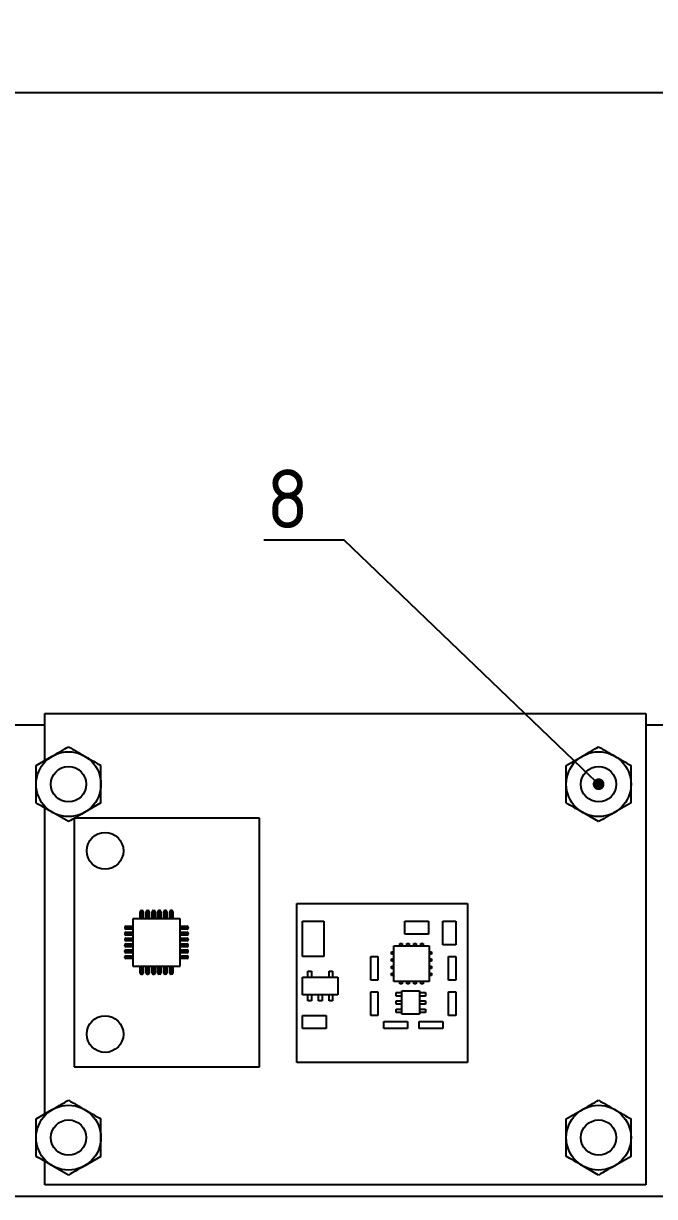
# Model space of a CAD drawing. Header units: millimetres. Extents: x 20430 to 36223, y 4362 to 8014.
# Drawn here: x 20512.6 to 20566.2, y 4542.4 to 4642 of the extents above; entities that cross this region are included whole.
import ezdxf
from ezdxf import colors
from ezdxf.entities.mleader import LeaderData, LeaderLine
from ezdxf.math import Vec2, Vec3

# ---------------------------------------------------------------- set-up
doc = ezdxf.new("R2010")
doc.units = ezdxf.units.MM
doc.layers.get('0').update_dxf_attribs({"lineweight": 35})
doc.layers.add('Nét mảnh', color=130, linetype='Continuous', lineweight=13)
doc.styles.add('MtXpl_TCVN_7284', font='')
doc.styles.get("Standard").update_dxf_attribs({"font": '', "height": 4.375})
doc.styles.get('MtXpl_TCVN_7284').set_extended_font_data('TCVN 7284')
doc.styles.get('Standard').set_extended_font_data('TCVN 7284')
doc.dimstyles.new('ISO-25$0', dxfattribs={"dimtxt": 4.375, "dimasz": 2.5, "dimexe": 1.25, "dimexo": 0.625, "dimtad": 1, "dimtxsty": 'Standard', "dimblk": 'OPEN30', "dimcen": 2.5, "dimadec": 0, "dimazin": 0, "dimtfac": 1, "dimtmove": 0, "dimatfit": 3, "dimldrblk": 'OPEN30', "dimfxl": 1, "dimarcsym": 0})

# ---------------------------------------------------------------- blocks, each defined once
blk = doc.blocks.new('_Dot')
at = {"color": 0, "linetype": 'ByBlock', "lineweight": -2}
blk.add_line((-0.5, 0), (-1, 0), dxfattribs=at)
at = {"color": 0, "linetype": 'ByBlock', "const_width": 0.5}
blk.add_lwpolyline([(-0.25, 0, 1), (0.25, 0, 1)], format="xyb", close=True, dxfattribs=at)
blk = doc.blocks.new('_Open30')
at = {"color": 0, "linetype": 'ByBlock', "lineweight": -2}
for p, q in [((-1, 0.268), (0, 0)), ((0, 0), (-1, -0.268)), ((0, 0), (-1, 0))]:
    blk.add_line(p, q, dxfattribs=at)
blk = doc.blocks.new('*D106')
at = {"layer": 'Defpoints', "color": 0, "transparency": 16777216}
for p in [(20779.452, 4636.101), (20459.452, 4562.394), (20779.452, 4562.394)]:
    blk.add_point(p, dxfattribs=at)
at = {"layer": 'Nét mảnh', "color": 0, "lineweight": -2, "transparency": 16777216}
for p, q in [((20459.452, 4563.644), (20459.452, 4638.601)), ((20779.452, 4563.644), (20779.452, 4638.601)), ((20464.452, 4636.101), (20774.452, 4636.101))]:
    blk.add_line(p, q, dxfattribs=at)
at = {"layer": 'Nét mảnh', "color": 0, "lineweight": -2, "transparency": 16777216, "xscale": 5, "yscale": 5, "zscale": 5, "rotation": 180}
blk.add_blockref('_Open30', (20459.452, 4636.101), dxfattribs=at)
at = {"layer": 'Nét mảnh', "color": 0, "lineweight": -2, "transparency": 16777216, "xscale": 5, "yscale": 5, "zscale": 5}
blk.add_blockref('_Open30', (20779.452, 4636.101), dxfattribs=at)
at = {"layer": 'Nét mảnh', "color": 0, "transparency": 16777216, "insert": (20619.452, 4639.101), "char_height": 4.375, "attachment_point": 5}
blk.add_mtext('{\\H0.8x;320}', dxfattribs=at)

msp = doc.modelspace()

# ---------------------------------------------------------------- linework, layer by layer
at = {"color": 18, "linetype": 'Continuous', "lineweight": 25, "true_color": 0x000000}
for p, q in [((20514.452, 4579.415), (20514.452, 4583.394)), ((20514.452, 4583.394), (20565.452, 4583.394)), ((20565.452, 4583.394), (20565.452, 4543.394)), ((20514.452, 4582.394), (20511.452, 4582.394)), ((20567.256, 4582.394), (20565.452, 4582.394)), ((20513.702, 4578.982), (20515.077, 4579.776)), ((20558.702, 4578.982), (20560.077, 4579.776)), ((20519.202, 4575.806), (20517.827, 4575.013)), ((20564.202, 4575.806), (20562.827, 4575.013)), ((20514.452, 4549.415), (20514.452, 4575.373)), ((20516.452, 4574.219), (20515.077, 4575.013)), ((20561.452, 4574.219), (20560.077, 4575.013)), ((20516.921, 4574.516), (20516.921, 4553.409)), ((20532.669, 4574.516), (20516.921, 4574.516)), ((20532.669, 4553.409), (20532.669, 4574.516)), ((20522.646, 4566.663), (20522.646, 4565.963)), ((20522.646, 4566.663), (20522.696, 4566.663)), ((20522.696, 4565.963), (20522.696, 4566.663)), ((20523.146, 4566.663), (20523.196, 4566.663)), ((20523.146, 4566.663), (20523.146, 4565.963)), ((20523.196, 4565.963), (20523.196, 4566.663)), ((20523.646, 4566.663), (20523.696, 4566.663)), ((20523.646, 4566.663), (20523.646, 4565.963)), ((20523.696, 4565.963), (20523.696, 4566.663)), ((20524.196, 4566.663), (20524.146, 4566.663)), ((20524.146, 4566.663), (20524.146, 4565.963)), ((20524.196, 4565.963), (20524.196, 4566.663)), ((20524.696, 4566.663), (20524.646, 4566.663)), ((20524.646, 4566.663), (20524.646, 4565.963)), ((20524.696, 4565.963), (20524.696, 4566.663)), ((20525.196, 4566.663), (20525.146, 4566.663)), ((20525.146, 4566.663), (20525.146, 4565.963)), ((20525.196, 4565.963), (20525.196, 4566.663)), ((20535.822, 4553.762), (20535.822, 4567.262)), ((20535.822, 4567.262), (20550.322, 4567.262)), ((20550.322, 4567.262), (20550.322, 4553.762)), ((20521.921, 4565.963), (20521.921, 4561.963)), ((20525.921, 4565.963), (20521.921, 4565.963)), ((20522.546, 4565.963), (20522.546, 4566.563)), ((20522.796, 4566.463), (20522.546, 4566.463)), ((20522.796, 4566.563), (20522.796, 4565.963)), ((20523.046, 4565.963), (20523.046, 4566.563)), ((20523.296, 4566.463), (20523.046, 4566.463)), ((20523.296, 4566.563), (20523.296, 4565.963)), ((20523.546, 4565.963), (20523.546, 4566.563)), ((20523.796, 4566.463), (20523.546, 4566.463)), ((20523.796, 4566.563), (20523.796, 4565.963)), ((20524.046, 4565.963), (20524.046, 4566.563)), ((20524.296, 4566.463), (20524.046, 4566.463)), ((20524.296, 4566.563), (20524.296, 4565.963)), ((20524.546, 4565.963), (20524.546, 4566.563)), ((20524.796, 4566.463), (20524.546, 4566.463)), ((20524.796, 4566.563), (20524.796, 4565.963)), ((20525.046, 4565.963), (20525.046, 4566.563)), ((20525.296, 4566.463), (20525.046, 4566.463)), ((20525.296, 4566.563), (20525.296, 4565.963)), ((20525.921, 4561.963), (20525.921, 4565.963)), ((20536.322, 4562.762), (20536.322, 4565.762)), ((20536.322, 4565.762), (20538.122, 4565.762)), ((20538.122, 4565.762), (20538.122, 4562.762)), ((20545, 4565.762), (20547, 4565.762)), ((20545, 4564.662), (20545, 4565.762)), ((20547, 4565.762), (20547, 4564.662)), ((20548.222, 4565.762), (20549.322, 4565.762)), ((20548.222, 4563.762), (20548.222, 4565.762)), ((20549.322, 4565.762), (20549.322, 4563.762)), ((20521.921, 4565.238), (20521.221, 4565.238)), ((20521.221, 4565.238), (20521.221, 4565.188)), ((20521.221, 4565.188), (20521.921, 4565.188)), ((20521.921, 4564.738), (20521.221, 4564.738)), ((20521.221, 4564.738), (20521.221, 4564.688)), ((20521.221, 4564.688), (20521.921, 4564.688)), ((20521.321, 4565.338), (20521.921, 4565.338)), ((20521.921, 4565.088), (20521.321, 4565.088)), ((20521.321, 4564.838), (20521.921, 4564.838)), ((20521.421, 4565.338), (20521.421, 4565.088)), ((20521.421, 4564.838), (20521.421, 4564.588)), ((20525.921, 4565.338), (20526.521, 4565.338)), ((20526.621, 4565.238), (20525.921, 4565.238)), ((20525.921, 4565.188), (20526.621, 4565.188)), ((20526.521, 4565.088), (20525.921, 4565.088)), ((20525.921, 4564.838), (20526.521, 4564.838)), ((20526.621, 4564.738), (20525.921, 4564.738)), ((20525.921, 4564.688), (20526.621, 4564.688)), ((20526.421, 4565.088), (20526.421, 4565.338)), ((20526.421, 4564.588), (20526.421, 4564.838)), ((20526.621, 4565.238), (20526.621, 4565.188)), ((20526.621, 4564.738), (20526.621, 4564.688)), ((20521.221, 4564.238), (20521.221, 4564.188)), ((20521.921, 4564.238), (20521.221, 4564.238)), ((20521.221, 4564.188), (20521.921, 4564.188)), ((20521.921, 4563.738), (20521.221, 4563.738)), ((20521.221, 4563.688), (20521.221, 4563.738)), ((20521.221, 4563.688), (20521.921, 4563.688)), ((20521.921, 4564.588), (20521.321, 4564.588)), ((20521.321, 4564.338), (20521.921, 4564.338)), ((20521.921, 4564.088), (20521.321, 4564.088)), ((20521.321, 4563.838), (20521.921, 4563.838)), ((20521.421, 4564.338), (20521.421, 4564.088)), ((20521.421, 4563.838), (20521.421, 4563.588)), ((20526.521, 4564.588), (20525.921, 4564.588)), ((20525.921, 4564.338), (20526.521, 4564.338)), ((20526.621, 4564.238), (20525.921, 4564.238)), ((20525.921, 4564.188), (20526.621, 4564.188)), ((20526.521, 4564.088), (20525.921, 4564.088)), ((20525.921, 4563.838), (20526.521, 4563.838)), ((20526.621, 4563.738), (20525.921, 4563.738)), ((20525.921, 4563.688), (20526.621, 4563.688)), ((20526.421, 4564.088), (20526.421, 4564.338)), ((20526.421, 4563.588), (20526.421, 4563.838)), ((20526.621, 4564.238), (20526.621, 4564.188)), ((20526.621, 4563.688), (20526.621, 4563.738)), ((20544.572, 4563.862), (20544.772, 4563.862)), ((20544.572, 4563.662), (20544.572, 4563.862)), ((20544.772, 4563.862), (20544.772, 4563.662)), ((20547, 4564.662), (20545, 4564.662)), ((20545.172, 4563.862), (20545.372, 4563.862)), ((20545.172, 4563.662), (20545.172, 4563.862)), ((20545.372, 4563.862), (20545.372, 4563.662)), ((20545.772, 4563.662), (20545.772, 4563.862)), ((20545.772, 4563.862), (20545.972, 4563.862)), ((20545.972, 4563.862), (20545.972, 4563.662)), ((20546.372, 4563.662), (20546.372, 4563.862)), ((20546.372, 4563.862), (20546.572, 4563.862)), ((20546.572, 4563.862), (20546.572, 4563.662)), ((20549.322, 4563.762), (20548.222, 4563.762)), ((20521.921, 4563.238), (20521.221, 4563.238)), ((20521.221, 4563.188), (20521.221, 4563.238)), ((20521.221, 4563.188), (20521.921, 4563.188)), ((20521.921, 4562.738), (20521.221, 4562.738)), ((20521.221, 4562.688), (20521.221, 4562.738)), ((20521.221, 4562.688), (20521.921, 4562.688)), ((20521.921, 4563.588), (20521.321, 4563.588)), ((20521.321, 4563.338), (20521.921, 4563.338)), ((20521.921, 4563.088), (20521.321, 4563.088)), ((20521.321, 4562.838), (20521.921, 4562.838)), ((20521.421, 4563.338), (20521.421, 4563.088)), ((20521.421, 4562.838), (20521.421, 4562.588)), ((20526.521, 4563.588), (20525.921, 4563.588)), ((20525.921, 4563.338), (20526.521, 4563.338)), ((20526.621, 4563.238), (20525.921, 4563.238)), ((20525.921, 4563.188), (20526.621, 4563.188)), ((20526.521, 4563.088), (20525.921, 4563.088)), ((20525.921, 4562.838), (20526.521, 4562.838)), ((20526.621, 4562.738), (20525.921, 4562.738)), ((20525.921, 4562.688), (20526.621, 4562.688)), ((20526.421, 4563.088), (20526.421, 4563.338)), ((20526.421, 4562.588), (20526.421, 4562.838)), ((20526.621, 4563.188), (20526.621, 4563.238)), ((20526.621, 4562.688), (20526.621, 4562.738)), ((20538.122, 4562.762), (20536.322, 4562.762)), ((20542.122, 4560.762), (20542.122, 4562.762)), ((20542.122, 4562.762), (20542.722, 4562.762)), ((20542.722, 4562.762), (20542.722, 4560.762)), ((20543.872, 4562.962), (20543.872, 4563.162)), ((20543.872, 4563.162), (20544.072, 4563.162)), ((20544.072, 4562.962), (20543.872, 4562.962)), ((20544.072, 4560.662), (20544.072, 4563.662)), ((20544.072, 4563.662), (20547.072, 4563.662)), ((20547.072, 4563.662), (20547.072, 4560.662)), ((20547.072, 4563.162), (20547.272, 4563.162)), ((20547.272, 4562.962), (20547.072, 4562.962)), ((20547.272, 4563.162), (20547.272, 4562.962)), ((20548.722, 4562.762), (20549.322, 4562.762)), ((20548.722, 4560.762), (20548.722, 4562.762)), ((20549.322, 4562.762), (20549.322, 4560.762)), ((20521.921, 4562.588), (20521.321, 4562.588)), ((20521.921, 4561.963), (20525.921, 4561.963)), ((20522.546, 4561.363), (20522.546, 4561.963)), ((20522.646, 4561.963), (20522.646, 4561.263)), ((20522.696, 4561.263), (20522.696, 4561.963)), ((20522.796, 4561.963), (20522.796, 4561.363)), ((20523.046, 4561.363), (20523.046, 4561.963)), ((20523.146, 4561.963), (20523.146, 4561.263)), ((20523.196, 4561.263), (20523.196, 4561.963)), ((20523.296, 4561.963), (20523.296, 4561.363)), ((20523.546, 4561.363), (20523.546, 4561.963)), ((20523.646, 4561.963), (20523.646, 4561.263)), ((20523.696, 4561.263), (20523.696, 4561.963)), ((20523.796, 4561.963), (20523.796, 4561.363)), ((20524.046, 4561.363), (20524.046, 4561.963)), ((20524.146, 4561.963), (20524.146, 4561.263)), ((20524.196, 4561.263), (20524.196, 4561.963)), ((20524.296, 4561.963), (20524.296, 4561.363)), ((20524.546, 4561.363), (20524.546, 4561.963)), ((20524.646, 4561.963), (20524.646, 4561.263)), ((20524.696, 4561.263), (20524.696, 4561.963)), ((20524.796, 4561.963), (20524.796, 4561.363)), ((20525.046, 4561.363), (20525.046, 4561.963)), ((20525.146, 4561.963), (20525.146, 4561.263)), ((20525.196, 4561.263), (20525.196, 4561.963)), ((20525.296, 4561.963), (20525.296, 4561.363)), ((20526.521, 4562.588), (20525.921, 4562.588)), ((20543.872, 4562.362), (20543.872, 4562.562)), ((20543.872, 4562.562), (20544.072, 4562.562)), ((20544.072, 4562.362), (20543.872, 4562.362)), ((20543.872, 4561.762), (20543.872, 4561.962)), ((20543.872, 4561.962), (20544.072, 4561.962)), ((20544.072, 4561.762), (20543.872, 4561.762)), ((20547.072, 4562.562), (20547.272, 4562.562)), ((20547.272, 4562.362), (20547.072, 4562.362)), ((20547.072, 4561.962), (20547.272, 4561.962)), ((20547.272, 4561.762), (20547.072, 4561.762)), ((20547.272, 4562.562), (20547.272, 4562.362)), ((20547.272, 4561.962), (20547.272, 4561.762)), ((20522.546, 4561.463), (20522.796, 4561.463)), ((20522.646, 4561.263), (20522.696, 4561.263)), ((20523.046, 4561.463), (20523.296, 4561.463)), ((20523.146, 4561.263), (20523.196, 4561.263)), ((20523.546, 4561.463), (20523.796, 4561.463)), ((20523.646, 4561.263), (20523.696, 4561.263)), ((20524.046, 4561.463), (20524.296, 4561.463)), ((20524.196, 4561.263), (20524.146, 4561.263)), ((20524.546, 4561.463), (20524.796, 4561.463)), ((20524.696, 4561.263), (20524.646, 4561.263)), ((20525.046, 4561.463), (20525.296, 4561.463)), ((20525.196, 4561.263), (20525.146, 4561.263)), ((20536.322, 4561.012), (20539.322, 4561.012)), ((20536.322, 4559.512), (20536.322, 4561.012)), ((20536.772, 4561.512), (20537.072, 4561.512)), ((20536.772, 4561.012), (20536.772, 4561.512)), ((20537.072, 4561.512), (20537.072, 4561.012)), ((20538.572, 4561.512), (20538.872, 4561.512)), ((20538.572, 4561.012), (20538.572, 4561.512)), ((20538.872, 4561.512), (20538.872, 4561.012)), ((20539.322, 4561.012), (20539.322, 4559.512)), ((20542.722, 4560.762), (20542.122, 4560.762)), ((20543.872, 4561.362), (20544.072, 4561.362)), ((20543.872, 4561.162), (20543.872, 4561.362)), ((20544.072, 4561.162), (20543.872, 4561.162)), ((20547.072, 4561.362), (20547.272, 4561.362)), ((20547.272, 4561.162), (20547.072, 4561.162)), ((20547.272, 4561.362), (20547.272, 4561.162)), ((20549.322, 4560.762), (20548.722, 4560.762)), ((20542.122, 4559.762), (20542.722, 4559.762)), ((20542.122, 4557.762), (20542.122, 4559.762)), ((20542.722, 4559.762), (20542.722, 4557.762)), ((20547.072, 4560.662), (20544.072, 4560.662)), ((20544.261, 4559.412), (20544.261, 4559.712)), ((20544.261, 4559.712), (20544.761, 4559.712)), ((20544.572, 4560.462), (20544.572, 4560.662)), ((20544.772, 4560.462), (20544.572, 4560.462)), ((20544.761, 4557.862), (20544.761, 4559.862)), ((20544.761, 4559.862), (20546.261, 4559.862)), ((20544.772, 4560.662), (20544.772, 4560.462)), ((20545.172, 4560.462), (20545.172, 4560.662)), ((20545.372, 4560.462), (20545.172, 4560.462)), ((20545.372, 4560.662), (20545.372, 4560.462)), ((20545.772, 4560.462), (20545.772, 4560.662)), ((20545.972, 4560.462), (20545.772, 4560.462)), ((20545.972, 4560.662), (20545.972, 4560.462)), ((20546.261, 4559.862), (20546.261, 4557.862)), ((20546.261, 4559.712), (20546.761, 4559.712)), ((20546.372, 4560.462), (20546.372, 4560.662)), ((20546.572, 4560.462), (20546.372, 4560.462)), ((20546.572, 4560.662), (20546.572, 4560.462)), ((20546.761, 4559.712), (20546.761, 4559.412)), ((20548.722, 4557.762), (20548.722, 4559.762)), ((20548.722, 4559.762), (20549.322, 4559.762)), ((20549.322, 4559.762), (20549.322, 4557.762)), ((20539.322, 4559.512), (20536.322, 4559.512)), ((20536.772, 4559.012), (20536.772, 4559.512)), ((20537.072, 4559.012), (20536.772, 4559.012)), ((20537.072, 4559.512), (20537.072, 4559.012)), ((20537.672, 4559.012), (20537.672, 4559.512)), ((20537.972, 4559.012), (20537.672, 4559.012)), ((20537.972, 4559.512), (20537.972, 4559.012)), ((20538.572, 4559.012), (20538.572, 4559.512)), ((20538.872, 4559.012), (20538.572, 4559.012)), ((20538.872, 4559.512), (20538.872, 4559.012)), ((20544.761, 4559.412), (20544.261, 4559.412)), ((20544.261, 4558.712), (20544.261, 4559.012)), ((20544.261, 4559.012), (20544.761, 4559.012)), ((20544.761, 4558.712), (20544.261, 4558.712)), ((20546.761, 4559.412), (20546.261, 4559.412)), ((20546.261, 4559.012), (20546.761, 4559.012)), ((20546.761, 4558.712), (20546.261, 4558.712)), ((20546.761, 4559.012), (20546.761, 4558.712)), ((20536.322, 4556.662), (20536.322, 4557.762)), ((20536.322, 4557.762), (20538.322, 4557.762)), ((20538.322, 4557.762), (20538.322, 4556.662)), ((20542.722, 4557.762), (20542.122, 4557.762)), ((20544.261, 4558.012), (20544.261, 4558.312)), ((20544.261, 4558.312), (20544.761, 4558.312)), ((20544.761, 4558.012), (20544.261, 4558.012)), ((20546.261, 4557.862), (20544.761, 4557.862)), ((20546.261, 4558.312), (20546.761, 4558.312)), ((20546.761, 4558.012), (20546.261, 4558.012)), ((20546.761, 4558.312), (20546.761, 4558.012)), ((20549.322, 4557.762), (20548.722, 4557.762)), ((20543.222, 4556.662), (20543.222, 4557.262)), ((20543.222, 4557.262), (20545.222, 4557.262)), ((20545.222, 4557.262), (20545.222, 4556.662)), ((20546.222, 4556.662), (20546.222, 4557.262)), ((20546.222, 4557.262), (20548.222, 4557.262)), ((20548.222, 4557.262), (20548.222, 4556.662)), ((20538.322, 4556.662), (20536.322, 4556.662)), ((20545.222, 4556.662), (20543.222, 4556.662)), ((20548.222, 4556.662), (20546.222, 4556.662)), ((20550.322, 4553.762), (20535.822, 4553.762)), ((20516.921, 4553.409), (20532.669, 4553.409)), ((20513.702, 4548.982), (20515.077, 4549.776)), ((20558.702, 4548.982), (20560.077, 4549.776)), ((20519.202, 4545.806), (20517.827, 4545.013)), ((20564.202, 4545.806), (20562.827, 4545.013)), ((20514.452, 4543.394), (20514.452, 4545.373)), ((20516.452, 4544.219), (20515.077, 4545.013)), ((20561.452, 4544.219), (20560.077, 4545.013)), ((20565.452, 4543.394), (20514.452, 4543.394)), ((20594.311, 4542.394), (20511.452, 4542.394))]:
    msp.add_line(p, q, dxfattribs=at)
for centre, radius in [((20516.452, 4577.394), 2.75), ((20561.452, 4577.394), 2.75), ((20516.452, 4577.394), 1.5), ((20561.452, 4577.394), 1.5), ((20519.556, 4571.741), 1.556), ((20519.556, 4556.184), 1.556), ((20516.452, 4547.394), 2.75), ((20561.452, 4547.394), 2.75), ((20516.452, 4547.394), 1.5), ((20561.452, 4547.394), 1.5)]:
    msp.add_circle(centre, radius, dxfattribs=at)
for centre, start, end in [((20522.646, 4566.563), 90, 180), ((20522.696, 4566.563), 0, 90), ((20523.146, 4566.563), 90, 180), ((20523.196, 4566.563), 0, 90), ((20523.646, 4566.563), 90, 180), ((20523.696, 4566.563), 0, 90), ((20524.146, 4566.563), 90, 180), ((20524.196, 4566.563), 0, 90), ((20524.646, 4566.563), 90, 180), ((20524.696, 4566.563), 0, 90), ((20525.146, 4566.563), 90, 180), ((20525.196, 4566.563), 0, 90), ((20521.321, 4565.238), 90, 180), ((20521.321, 4565.188), 180, 270), ((20521.321, 4564.738), 90, 180), ((20521.321, 4564.688), 180, 270), ((20526.521, 4565.238), 0, 90), ((20526.521, 4565.188), 270, 0), ((20526.521, 4564.738), 0, 90), ((20526.521, 4564.688), 270, 0), ((20521.321, 4564.238), 90, 180), ((20521.321, 4564.188), 180, 270), ((20521.321, 4563.738), 90, 180), ((20521.321, 4563.688), 180, 270), ((20526.521, 4564.238), 0, 90), ((20526.521, 4564.188), 270, 0), ((20526.521, 4563.738), 0, 90), ((20526.521, 4563.688), 270, 0), ((20521.321, 4563.238), 90, 180), ((20521.321, 4563.188), 180, 270), ((20521.321, 4562.738), 90, 180), ((20521.321, 4562.688), 180, 270), ((20526.521, 4563.238), 0, 90), ((20526.521, 4563.188), 270, 0), ((20526.521, 4562.738), 0, 90), ((20526.521, 4562.688), 270, 0), ((20522.646, 4561.363), 180, 270), ((20522.696, 4561.363), 270, 0), ((20523.146, 4561.363), 180, 270), ((20523.196, 4561.363), 270, 0), ((20523.646, 4561.363), 180, 270), ((20523.696, 4561.363), 270, 0), ((20524.146, 4561.363), 180, 270), ((20524.196, 4561.363), 270, 0), ((20524.646, 4561.363), 180, 270), ((20524.696, 4561.363), 270, 0), ((20525.146, 4561.363), 180, 270), ((20525.196, 4561.363), 270, 0)]:
    msp.add_arc(centre, 0.1, start, end, dxfattribs=at)
for points, knots in [([(20515.077, 4579.776), (20515.11, 4579.794), (20515.574, 4580.063), (20516.029, 4580.325), (20516.452, 4580.57)], [0, 0, 0, 0, 0.07015, 1, 1, 1, 1]), ([(20516.452, 4580.57), (20516.676, 4580.441), (20517.126, 4580.18), (20517.592, 4579.911), (20517.827, 4579.776)], [0, 0, 0, 0, 0.495458, 1, 1, 1, 1]), ([(20517.827, 4579.776), (20517.86, 4579.757), (20518.324, 4579.489), (20518.779, 4579.226), (20519.202, 4578.982)], [0, 0, 0, 0, 0.07015, 1, 1, 1, 1]), ([(20560.077, 4579.776), (20560.11, 4579.794), (20560.574, 4580.063), (20561.029, 4580.325), (20561.452, 4580.57)], [0, 0, 0, 0, 0.07015, 1, 1, 1, 1]), ([(20561.452, 4580.57), (20561.676, 4580.441), (20562.126, 4580.18), (20562.592, 4579.911), (20562.827, 4579.776)], [0, 0, 0, 0, 0.495458, 1, 1, 1, 1]), ([(20562.827, 4579.776), (20562.86, 4579.757), (20563.324, 4579.489), (20563.779, 4579.226), (20564.202, 4578.982)], [0, 0, 0, 0, 0.07015, 1, 1, 1, 1]), ([(20513.702, 4577.394), (20513.702, 4577.538), (20513.702, 4578.076), (20513.702, 4578.599), (20513.702, 4578.982)], [0, 0, 0, 0, 0.268634, 1, 1, 1, 1]), ([(20519.202, 4577.394), (20519.202, 4577.538), (20519.202, 4578.076), (20519.202, 4578.599), (20519.202, 4578.982)], [0, 0, 0, 0, 0.268634, 1, 1, 1, 1]), ([(20558.702, 4577.394), (20558.702, 4577.538), (20558.702, 4578.076), (20558.702, 4578.599), (20558.702, 4578.982)], [0, 0, 0, 0, 0.268634, 1, 1, 1, 1]), ([(20564.202, 4577.394), (20564.202, 4577.538), (20564.202, 4578.076), (20564.202, 4578.599), (20564.202, 4578.982)], [0, 0, 0, 0, 0.268634, 1, 1, 1, 1]), ([(20513.702, 4575.806), (20513.702, 4575.94), (20513.702, 4576.457), (20513.702, 4576.995), (20513.702, 4577.394)], [0, 0, 0, 0, 0.257551, 1, 1, 1, 1]), ([(20519.202, 4575.806), (20519.202, 4575.94), (20519.202, 4576.457), (20519.202, 4576.995), (20519.202, 4577.394)], [0, 0, 0, 0, 0.257551, 1, 1, 1, 1]), ([(20558.702, 4575.806), (20558.702, 4575.94), (20558.702, 4576.457), (20558.702, 4576.995), (20558.702, 4577.394)], [0, 0, 0, 0, 0.257551, 1, 1, 1, 1]), ([(20564.202, 4575.806), (20564.202, 4575.94), (20564.202, 4576.457), (20564.202, 4576.995), (20564.202, 4577.394)], [0, 0, 0, 0, 0.257551, 1, 1, 1, 1]), ([(20515.077, 4575.013), (20515.045, 4575.031), (20514.581, 4575.299), (20514.126, 4575.562), (20513.702, 4575.806)], [0, 0, 0, 0, 0.07015, 1, 1, 1, 1]), ([(20560.077, 4575.013), (20560.045, 4575.031), (20559.581, 4575.299), (20559.126, 4575.562), (20558.702, 4575.806)], [0, 0, 0, 0, 0.07015, 1, 1, 1, 1]), ([(20517.827, 4575.013), (20517.795, 4574.994), (20517.331, 4574.726), (20516.876, 4574.463), (20516.452, 4574.219)], [0, 0, 0, 0, 0.07015, 1, 1, 1, 1]), ([(20562.827, 4575.013), (20562.795, 4574.994), (20562.331, 4574.726), (20561.876, 4574.463), (20561.452, 4574.219)], [0, 0, 0, 0, 0.07015, 1, 1, 1, 1]), ([(20515.077, 4549.776), (20515.11, 4549.794), (20515.574, 4550.063), (20516.029, 4550.325), (20516.452, 4550.57)], [0, 0, 0, 0, 0.07015, 1, 1, 1, 1]), ([(20516.452, 4550.57), (20516.676, 4550.441), (20517.126, 4550.18), (20517.592, 4549.911), (20517.827, 4549.776)], [0, 0, 0, 0, 0.495458, 1, 1, 1, 1]), ([(20517.827, 4549.776), (20517.86, 4549.757), (20518.324, 4549.489), (20518.779, 4549.226), (20519.202, 4548.982)], [0, 0, 0, 0, 0.07015, 1, 1, 1, 1]), ([(20560.077, 4549.776), (20560.11, 4549.794), (20560.574, 4550.063), (20561.029, 4550.325), (20561.452, 4550.57)], [0, 0, 0, 0, 0.07015, 1, 1, 1, 1]), ([(20561.452, 4550.57), (20561.676, 4550.441), (20562.126, 4550.18), (20562.592, 4549.911), (20562.827, 4549.776)], [0, 0, 0, 0, 0.495458, 1, 1, 1, 1]), ([(20562.827, 4549.776), (20562.86, 4549.757), (20563.324, 4549.489), (20563.779, 4549.226), (20564.202, 4548.982)], [0, 0, 0, 0, 0.07015, 1, 1, 1, 1]), ([(20513.702, 4547.394), (20513.702, 4547.538), (20513.702, 4548.076), (20513.702, 4548.599), (20513.702, 4548.982)], [0, 0, 0, 0, 0.268634, 1, 1, 1, 1]), ([(20519.202, 4547.394), (20519.202, 4547.538), (20519.202, 4548.076), (20519.202, 4548.599), (20519.202, 4548.982)], [0, 0, 0, 0, 0.2686336, 1, 1, 1, 1]), ([(20558.702, 4547.394), (20558.702, 4547.538), (20558.702, 4548.076), (20558.702, 4548.599), (20558.702, 4548.982)], [0, 0, 0, 0, 0.268634, 1, 1, 1, 1]), ([(20564.202, 4547.394), (20564.202, 4547.538), (20564.202, 4548.076), (20564.202, 4548.599), (20564.202, 4548.982)], [0, 0, 0, 0, 0.2686336, 1, 1, 1, 1]), ([(20513.702, 4545.806), (20513.702, 4545.94), (20513.702, 4546.457), (20513.702, 4546.995), (20513.702, 4547.394)], [0, 0, 0, 0, 0.257551, 1, 1, 1, 1]), ([(20519.202, 4545.806), (20519.202, 4545.94), (20519.202, 4546.457), (20519.202, 4546.995), (20519.202, 4547.394)], [0, 0, 0, 0, 0.257551, 1, 1, 1, 1]), ([(20558.702, 4545.806), (20558.702, 4545.94), (20558.702, 4546.457), (20558.702, 4546.995), (20558.702, 4547.394)], [0, 0, 0, 0, 0.257551, 1, 1, 1, 1]), ([(20564.202, 4545.806), (20564.202, 4545.94), (20564.202, 4546.457), (20564.202, 4546.995), (20564.202, 4547.394)], [0, 0, 0, 0, 0.257551, 1, 1, 1, 1]), ([(20515.077, 4545.013), (20515.045, 4545.031), (20514.581, 4545.299), (20514.126, 4545.562), (20513.702, 4545.806)], [0, 0, 0, 0, 0.07015, 1, 1, 1, 1]), ([(20560.077, 4545.013), (20560.045, 4545.031), (20559.581, 4545.299), (20559.126, 4545.562), (20558.702, 4545.806)], [0, 0, 0, 0, 0.07015, 1, 1, 1, 1]), ([(20517.827, 4545.013), (20517.795, 4544.994), (20517.331, 4544.726), (20516.876, 4544.463), (20516.452, 4544.219)], [0, 0, 0, 0, 0.07015, 1, 1, 1, 1]), ([(20562.827, 4545.013), (20562.795, 4544.994), (20562.331, 4544.726), (20561.876, 4544.463), (20561.452, 4544.219)], [0, 0, 0, 0, 0.07015, 1, 1, 1, 1])]:
    msp.add_open_spline(points, degree=3, knots=knots, dxfattribs=at)

# ---------------------------------------------------------------- dimensions: what is measured, and where the dimension line sits
at = {"layer": 'Nét mảnh', "color": 18, "true_color": 0x000000}
dim = msp.add_linear_dim(base=(20779.452, 4636.101), p1=(20459.452, 4562.394), p2=(20779.452, 4562.394), text='{\\H0.8x;<>}', dimstyle='ISO-25$0', override={"dimscale": 2, "dimtxt": 3.5}, dxfattribs=at)
dim.commit()
dim.dimension.update_dxf_attribs({"geometry": '*D106', "text_midpoint": (20619.452, 4639.101)})

# ---------------------------------------------------------------- leaders
ml = msp.add_multileader_mtext('Standard', dxfattribs=at)
ml.set_content('8', color=(0, 0, 0), style='MtXpl_TCVN_7284')
ml.set_leader_properties()
ml.set_arrow_properties(name='DOT')
ml.build(insert=Vec2(0, 0))
ml.multileader.update_dxf_attribs({"text_left_attachment_type": 5, "text_right_attachment_type": 5, "dogleg_length": 3, "arrow_head_size": 1})
ctx = ml.context
ctx.base_point, ctx.char_height, ctx.arrow_head_size, ctx.landing_gap_size, ctx.plane_origin = Vec3(20534.355, 4598.125), 5, 1, 0, Vec3(20549.733, 4576.966)
ctx.left_attachment, ctx.right_attachment, ctx.text_align_type = 5, 5, 2
notes = []
notes.append((ctx, [(1, (1, 1, 0), (20539.855, 4598.125), (-1, 0), 3, [(0, [(20561.452, 4577.394)], 0, [])])]))
ctx.mtext.insert, ctx.mtext.alignment, ctx.mtext.flow_direction = Vec3(20536.855, 4604.125), 3, 5
for ctx, leaders in notes:
    for number, flags, end, landing, length, lines in leaders:
        leader = LeaderData()
        leader.index, (leader.has_last_leader_line, leader.has_dogleg_vector, leader.attachment_direction) = number, flags
        leader.last_leader_point, leader.dogleg_vector, leader.dogleg_length = Vec3(end), Vec3(landing), length
        for number, points, colour, breaks in lines:
            line = LeaderLine()
            line.index, line.vertices, line.color, line.breaks = number, Vec3.list(points), colors.encode_raw_color(colour), breaks
            leader.lines.append(line)
        ctx.leaders.append(leader)

doc.saveas('drawing.dxf')
